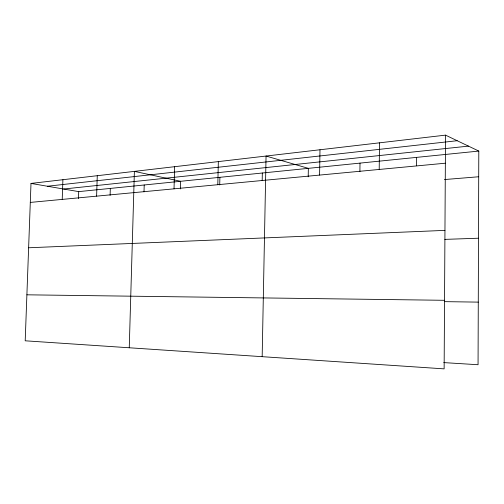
<?xml version="1.0" encoding="UTF-8"?>
<svg xmlns="http://www.w3.org/2000/svg" width="504" height="504" viewBox="0 0 504 504"><rect width="100%" height="100%" fill="white"/><g stroke="black" fill="none" stroke-linecap="round" stroke-linejoin="round"><path stroke-width="0.76" d="M445.523 135.135L444.131 368.865L25.2 340.799L30.996 183.424L445.523 135.135L478.8 151.074L478.057 364.732L443.759 362.603M416.506 165.791L416.575 157.38M379.21 169.451L379.499 142.827M359.9 171.681L360.007 163.113M308.209 176.828L308.347 168.349L266.055 156.045L262.168 356.674M319.593 175.083L319.983 149.764M262.181 180.678L262.332 173.011M217.81 184.703L218.339 161.601M219.719 184.955L219.895 177.307M174.031 188.836L174.611 166.698M180.438 188.931L180.634 181.289L134.392 171.379L129.251 347.766M144.012 191.879L144.207 184.981M110.105 195.35L110.319 188.414M96.617 196.151L97.272 175.707M62.225 199.401L62.905 179.708M78.479 198.614L78.712 191.621L30.996 183.424M47.395 186.241L457.172 140.717M63.605 189.025L468.468 146.122M78.712 191.621L478.8 151.074M30.297 202.419L445.353 163.202M444.427 179.563L478.712 176.759M28.627 247.773L444.956 230.378M444.849 239.381L478.498 238.216M26.895 294.815L444.541 300.302M444.484 301.644L478.277 302.123"/></g></svg>
